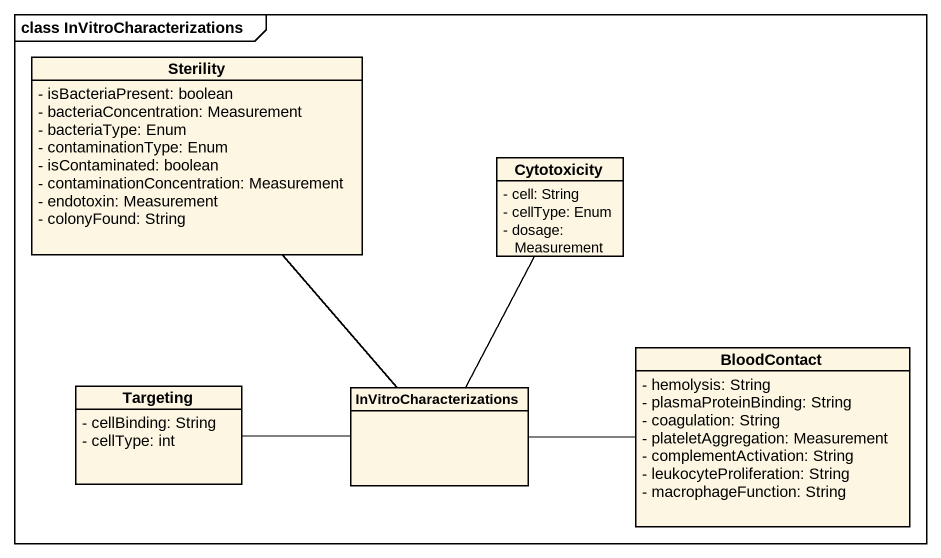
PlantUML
@startuml
mainframe class InVitroCharacterizations
hide circle
hide empty members
skinparam classAttributeIconSize 0
class Sterility {
  - isBacteriaPresent: boolean
  - bacteriaConcentration: Measurement
  - bacteriaType: Enum
  - contaminationType: Enum
  - isContaminated: boolean
  - contaminationConcentration: Measurement
  - endotoxin: Measurement
  - colonyFound: String
}
class Cytotoxicity {
  - cell: String
  - cellType: Enum
  - dosage: Measurement
}
class BloodContact {
  - hemolysis: String
  - plasmaProteinBinding: String
  - coagulation: String
  - plateletAggregation: Measurement
  - complementActivation: String
  - leukocyteProliferation: String
  - macrophageFunction: String
}
class Targeting {
  - cellBinding: String
  - cellType: int
}
class InVitroCharacterizations
Sterility -- InVitroCharacterizations
Cytotoxicity -- InVitroCharacterizations
Targeting -right- InVitroCharacterizations
InVitroCharacterizations -right- BloodContact
@enduml
